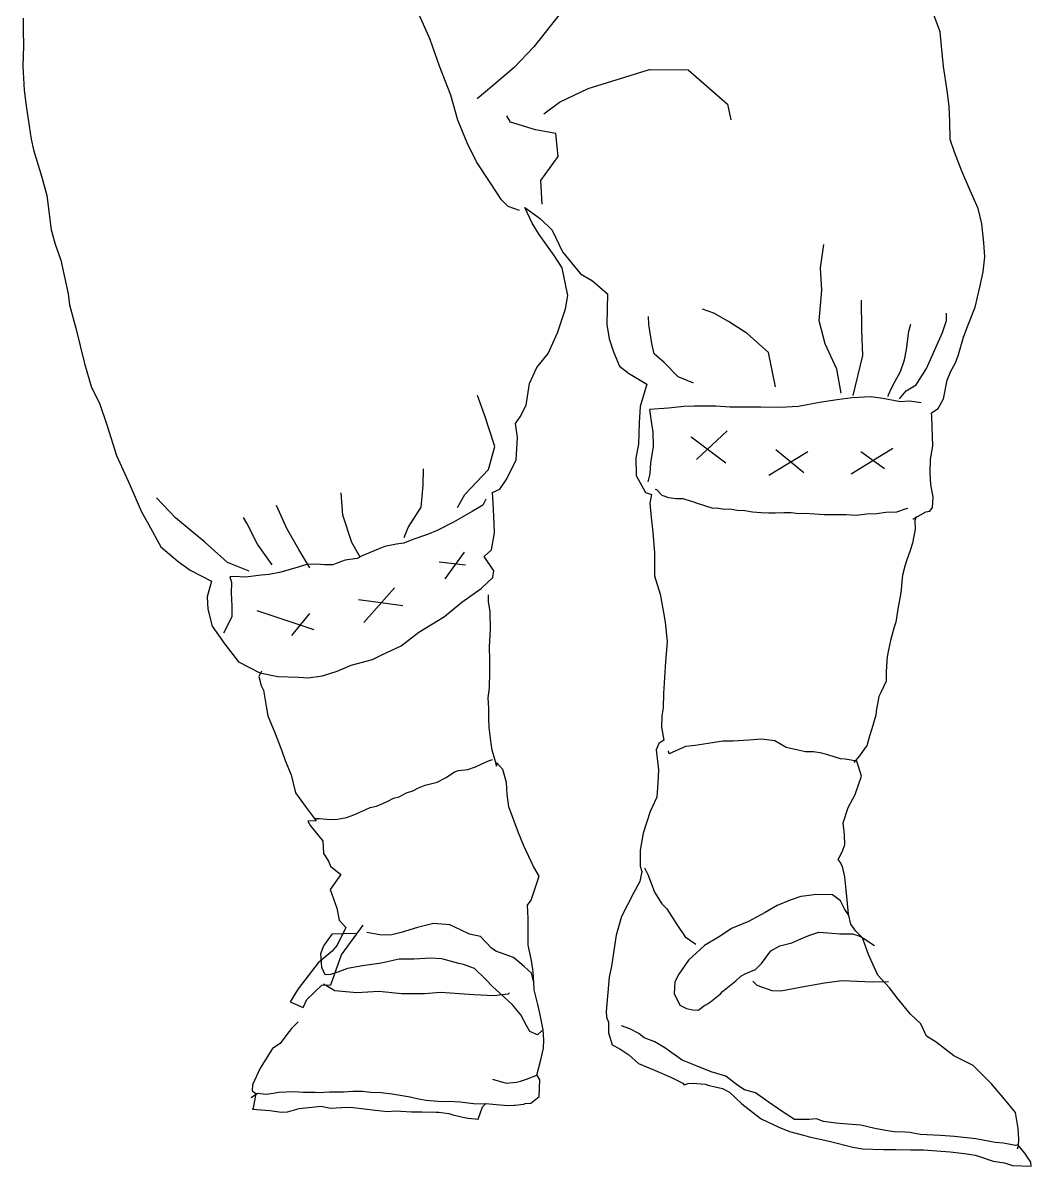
# Model space of a CAD drawing. Header units: millimetres. Extents: x 577 to 2337, y 236 to 943.
# Drawn here: x 756.648 to 756.9229, y 706.8123 to 707.1239 of the extents above; entities that cross this region are included whole.
import ezdxf

# ---------------------------------------------------------------- set-up
doc = ezdxf.new("R2010")
doc.units = ezdxf.units.MM
doc.header["$LTSCALE"] = 0.01
doc.layers.add('06-Furn', color=4, linetype='Continuous')

# ---------------------------------------------------------------- blocks, each defined once
blk = doc.blocks.new('Body 33')
at = {"layer": '06-Furn', "color": 8}
for p, q in [((717.56827, 586.77513), (717.56829, 586.77182)), ((717.67919, 586.76928), (717.67561, 586.77744)), ((717.71503, 586.77682), (717.71193, 586.77288)), ((717.81821, 586.77135), (717.81655, 586.77599)), ((717.56829, 586.77182), (717.56835, 586.76757)), ((717.71193, 586.77288), (717.7075, 586.76729)), ((717.68177, 586.76201), (717.67919, 586.76928)), ((717.81857, 586.76743), (717.81821, 586.77135)), ((717.56835, 586.76757), (717.56817, 586.76205)), ((717.7075, 586.76729), (717.70212, 586.76165)), ((717.81917, 586.76195), (717.81857, 586.76743)), ((717.56817, 586.76205), (717.56851, 586.75545)), ((717.68486, 586.75413), (717.68177, 586.76201)), ((717.70212, 586.76165), (717.69653, 586.75695)), ((717.72227, 586.75593), (717.73902, 586.76106)), ((717.73902, 586.76106), (717.74958, 586.76098)), ((717.74958, 586.76098), (717.76031, 586.75162)), ((717.82015, 586.75538), (717.81917, 586.76195)), ((717.69653, 586.75695), (717.69201, 586.75309)), ((717.56851, 586.75545), (717.56905, 586.75122)), ((717.6868, 586.7473), (717.68486, 586.75413)), ((717.71443, 586.75221), (717.72227, 586.75593)), ((717.82068, 586.75115), (717.82015, 586.75538)), ((717.56905, 586.75122), (717.57047, 586.74216)), ((717.71019, 586.749), (717.71443, 586.75221)), ((717.76031, 586.75162), (717.76116, 586.74741)), ((717.8209, 586.74691), (717.82068, 586.75115)), ((717.68933, 586.74113), (717.6868, 586.7473)), ((717.70116, 586.74679), (717.70013, 586.74847)), ((717.70789, 586.74462), (717.70116, 586.74679)), ((717.821, 586.74203), (717.8209, 586.74691)), ((717.71346, 586.74365), (717.70789, 586.74462)), ((717.7141, 586.73738), (717.71346, 586.74365)), ((717.57047, 586.74216), (717.5711, 586.7392)), ((717.69181, 586.7359), (717.68933, 586.74113)), ((717.82213, 586.73862), (717.821, 586.74203)), ((717.5711, 586.7392), (717.57338, 586.73175)), ((717.82413, 586.73337), (717.82213, 586.73862)), ((717.69539, 586.73057), (717.69181, 586.7359)), ((717.7094, 586.73084), (717.7141, 586.73738)), ((717.57338, 586.73175), (717.57474, 586.72678)), ((717.82646, 586.72814), (717.82413, 586.73337)), ((717.69865, 586.72555), (717.69539, 586.73057)), ((717.70974, 586.72439), (717.7094, 586.73084)), ((717.82861, 586.72321), (717.82646, 586.72814)), ((717.57474, 586.72678), (717.57586, 586.71739)), ((717.70048, 586.72375), (717.69865, 586.72555)), ((717.70353, 586.72265), (717.70048, 586.72375)), ((717.70702, 586.71921), (717.70506, 586.72352)), ((717.70506, 586.72352), (717.70932, 586.72043)), ((717.82961, 586.71901), (717.82861, 586.72321)), ((717.70891, 586.71616), (717.70702, 586.71921)), ((717.70932, 586.72043), (717.71248, 586.71729)), ((717.8302, 586.71384), (717.82961, 586.71901)), ((717.57586, 586.71739), (717.57701, 586.71351)), ((717.71299, 586.71038), (717.70891, 586.71616)), ((717.71248, 586.71729), (717.7153, 586.71145)), ((717.57701, 586.71351), (717.5785, 586.70917)), ((717.78565, 586.70709), (717.78657, 586.71345)), ((717.8304, 586.71007), (717.8302, 586.71384)), ((717.71522, 586.70703), (717.71299, 586.71038)), ((717.7153, 586.71145), (717.72019, 586.7054)), ((717.82998, 586.70595), (717.8304, 586.71007)), ((717.5785, 586.70917), (717.58055, 586.69999)), ((717.71671, 586.69955), (717.71522, 586.70703)), ((717.78597, 586.70097), (717.78565, 586.70709)), ((717.72019, 586.7054), (717.72344, 586.70352)), ((717.72344, 586.70352), (717.72756, 586.69996)), ((717.82909, 586.7018), (717.82998, 586.70595)), ((717.7853, 586.69258), (717.78597, 586.70097)), ((717.8278, 586.69638), (717.82909, 586.7018)), ((717.58055, 586.69999), (717.58087, 586.69701)), ((717.58087, 586.69701), (717.58262, 586.69064)), ((717.71612, 586.69589), (717.71671, 586.69955)), ((717.72756, 586.69996), (717.72737, 586.6916)), ((717.79694, 586.69004), (717.79682, 586.69823)), ((717.71394, 586.68932), (717.71612, 586.69589)), ((717.75651, 586.6947), (717.75346, 586.6958)), ((717.76057, 586.69239), (717.75651, 586.6947)), ((717.81996, 586.69266), (717.82001, 586.69471)), ((717.82585, 586.69155), (717.8278, 586.69638)), ((717.72737, 586.6916), (717.72805, 586.68769)), ((717.73887, 586.69157), (717.73876, 586.69377)), ((717.73962, 586.68641), (717.73887, 586.69157)), ((717.76563, 586.68919), (717.76057, 586.69239)), ((717.78689, 586.68636), (717.7853, 586.69258)), ((717.80971, 586.68976), (717.81024, 586.69168)), ((717.81887, 586.68945), (717.81996, 586.69266)), ((717.82461, 586.68818), (717.82585, 586.69155)), ((717.58262, 586.69064), (717.58501, 586.681)), ((717.7114, 586.68367), (717.71394, 586.68932)), ((717.72805, 586.68769), (717.72918, 586.68413)), ((717.77141, 586.68398), (717.76563, 586.68919)), ((717.79714, 586.68312), (717.79694, 586.69004)), ((717.80903, 586.68484), (717.80971, 586.68976)), ((717.8145, 586.67961), (717.81887, 586.68945)), ((717.82314, 586.68306), (717.82461, 586.68818)), ((717.74024, 586.6836), (717.73962, 586.68641)), ((717.79009, 586.67944), (717.78689, 586.68636)), ((717.80855, 586.68198), (717.80903, 586.68484)), ((717.70829, 586.67988), (717.7114, 586.68367)), ((717.72918, 586.68413), (717.7308, 586.68027)), ((717.74304, 586.68123), (717.74024, 586.6836)), ((717.77332, 586.67462), (717.77141, 586.68398)), ((717.79456, 586.67227), (717.79714, 586.68312)), ((717.80745, 586.67877), (717.80855, 586.68198)), ((717.82231, 586.68097), (717.82314, 586.68306)), ((717.58501, 586.681), (717.58693, 586.67448)), ((717.70631, 586.67553), (717.70829, 586.67988)), ((717.7308, 586.68027), (717.73326, 586.67835)), ((717.73326, 586.67835), (717.73831, 586.67531)), ((717.74687, 586.67733), (717.74304, 586.68123)), ((717.79122, 586.67288), (717.79009, 586.67944)), ((717.80586, 586.67601), (717.80745, 586.67877)), ((717.81174, 586.67521), (717.8145, 586.67961)), ((717.82018, 586.67644), (717.82116, 586.67886)), ((717.82116, 586.67886), (717.82231, 586.68097)), ((717.70536, 586.66965), (717.70631, 586.67553)), ((717.73831, 586.67531), (717.73642, 586.66922)), ((717.75105, 586.67566), (717.74687, 586.67733)), ((717.80501, 586.67423), (717.80586, 586.67601)), ((717.80899, 586.67349), (717.81174, 586.67521)), ((717.81919, 586.67135), (717.82018, 586.67644)), ((717.58693, 586.67448), (717.58905, 586.67018)), ((717.69399, 586.667), (717.69214, 586.67226)), ((717.80403, 586.67197), (717.80416, 586.67245)), ((717.80416, 586.67245), (717.80501, 586.67423)), ((717.80721, 586.67135), (717.80899, 586.67349)), ((717.58905, 586.67018), (717.59109, 586.6643)), ((717.70379, 586.66641), (717.70536, 586.66965)), ((717.73642, 586.66922), (717.73618, 586.6648)), ((717.74839, 586.66922), (717.74416, 586.66884)), ((717.75122, 586.66937), (717.74839, 586.66922)), ((717.75705, 586.66936), (717.75122, 586.66937)), ((717.76101, 586.66909), (717.75705, 586.66936)), ((717.76936, 586.66906), (717.76101, 586.66909)), ((717.77456, 586.66901), (717.76936, 586.66906)), ((717.77959, 586.66928), (717.77456, 586.66901)), ((717.78536, 586.67037), (717.77959, 586.66928)), ((717.79021, 586.67109), (717.78536, 586.67037)), ((717.79428, 586.67162), (717.79021, 586.67109)), ((717.79931, 586.67188), (717.79428, 586.67162)), ((717.80264, 586.67143), (717.79931, 586.67188)), ((717.80741, 586.67057), (717.80264, 586.67143)), ((717.80992, 586.67071), (717.80741, 586.67057)), ((717.8131, 586.67024), (717.80992, 586.67071)), ((717.81775, 586.66875), (717.81919, 586.67135)), ((717.69681, 586.65833), (717.69399, 586.667)), ((717.70247, 586.66461), (717.70379, 586.66641)), ((717.74416, 586.66884), (717.73898, 586.66841)), ((717.73898, 586.66841), (717.73969, 586.66388)), ((717.81592, 586.66755), (717.81775, 586.66875)), ((717.81598, 586.66645), (717.81592, 586.66755)), ((717.81624, 586.65843), (717.81598, 586.66645)), ((717.59109, 586.6643), (717.59373, 586.65593)), ((717.70298, 586.66086), (717.70247, 586.66461)), ((717.73618, 586.6648), (717.73601, 586.65896)), ((717.73969, 586.66388), (717.73992, 586.66247)), ((717.7602, 586.66262), (717.75185, 586.65483)), ((717.70267, 586.65469), (717.70298, 586.66086)), ((717.73992, 586.66247), (717.73998, 586.65838)), ((717.75033, 586.66098), (717.75982, 586.65387)), ((717.69509, 586.65209), (717.69681, 586.65833)), ((717.73601, 586.65896), (717.73526, 586.6553)), ((717.73998, 586.65838), (717.73927, 586.65393)), ((717.78221, 586.65688), (717.77158, 586.65045)), ((717.77348, 586.65756), (717.78107, 586.65127)), ((717.80536, 586.65783), (717.79397, 586.65086)), ((717.79663, 586.65701), (717.80308, 586.65236)), ((717.81563, 586.65493), (717.81624, 586.65843)), ((717.59373, 586.65593), (717.5973, 586.64792)), ((717.70011, 586.64952), (717.70267, 586.65469)), ((717.73526, 586.6553), (717.73535, 586.65042)), ((717.73927, 586.65393), (717.73911, 586.65093)), ((717.81552, 586.65115), (717.81563, 586.65493)), ((717.67735, 586.64785), (717.67743, 586.65227)), ((717.68867, 586.6453), (717.69509, 586.65209)), ((717.73535, 586.65042), (717.73796, 586.64583)), ((717.73911, 586.65093), (717.7386, 586.6487)), ((717.81568, 586.648), (717.81552, 586.65115)), ((717.5973, 586.64792), (717.60053, 586.64053)), ((717.67672, 586.64183), (717.67735, 586.64785)), ((717.6982, 586.64674), (717.70011, 586.64952)), ((717.81633, 586.64457), (717.81568, 586.648)), ((717.60975, 586.63896), (717.60458, 586.64436)), ((717.65541, 586.63962), (717.65493, 586.64574)), ((717.68665, 586.64172), (717.68867, 586.6453)), ((717.69441, 586.64402), (717.69355, 586.6424)), ((717.6962, 586.64585), (717.6982, 586.64674)), ((717.69635, 586.64302), (717.6962, 586.64585)), ((717.73796, 586.64583), (717.73956, 586.64528)), ((717.73956, 586.64528), (717.73906, 586.64289)), ((717.74059, 586.64675), (717.74091, 586.64661)), ((717.74091, 586.64661), (717.74241, 586.64511)), ((717.74241, 586.64511), (717.74418, 586.64442)), ((717.74418, 586.64442), (717.74624, 586.64421)), ((717.74624, 586.64421), (717.74813, 586.64415)), ((717.74813, 586.64415), (717.74893, 586.64388)), ((717.81617, 586.64173), (717.81633, 586.64457)), ((717.64015, 586.63598), (717.6373, 586.64229)), ((717.67323, 586.63629), (717.67672, 586.64183)), ((717.69355, 586.6424), (717.69064, 586.64067)), ((717.69655, 586.63925), (717.69635, 586.64302)), ((717.73906, 586.64289), (717.73942, 586.63897)), ((717.74893, 586.64388), (717.75069, 586.64334)), ((717.75069, 586.64334), (717.75198, 586.64294)), ((717.75198, 586.64294), (717.7563, 586.64159)), ((717.7563, 586.64159), (717.75724, 586.64164)), ((717.75724, 586.64164), (717.75947, 586.64128)), ((717.75947, 586.64128), (717.76088, 586.64135)), ((717.76088, 586.64135), (717.76295, 586.64099)), ((717.76295, 586.64099), (717.765, 586.64094)), ((717.765, 586.64094), (717.76707, 586.64058)), ((717.80646, 586.64059), (717.80754, 586.64096)), ((717.80754, 586.64096), (717.80847, 586.64132)), ((717.80847, 586.64132), (717.8094, 586.64153)), ((717.81543, 586.64074), (717.81617, 586.64173)), ((717.60053, 586.64053), (717.60243, 586.63716)), ((717.61782, 586.63229), (717.60975, 586.63896)), ((717.62921, 586.63746), (717.62834, 586.63899)), ((717.65784, 586.63218), (717.65541, 586.63962)), ((717.6856, 586.63773), (717.68115, 586.63545)), ((717.69064, 586.64067), (717.6856, 586.63773)), ((717.69678, 586.63485), (717.69655, 586.63925)), ((717.73942, 586.63897), (717.73994, 586.63506)), ((717.76707, 586.64058), (717.76944, 586.64038)), ((717.76944, 586.64038), (717.77149, 586.64033)), ((717.77149, 586.64033), (717.77323, 586.64027)), ((717.77323, 586.64027), (717.77559, 586.64039)), ((717.77559, 586.64039), (717.77764, 586.64034)), ((717.77764, 586.64034), (717.7797, 586.64013)), ((717.7797, 586.64013), (717.78142, 586.64022)), ((717.78142, 586.64022), (717.78411, 586.64005)), ((717.78411, 586.64005), (717.78664, 586.63987)), ((717.78664, 586.63987), (717.78964, 586.63987)), ((717.78964, 586.63987), (717.79263, 586.63986)), ((717.79263, 586.63986), (717.79532, 586.63969)), ((717.79532, 586.63969), (717.7983, 586.64)), ((717.7983, 586.64), (717.80097, 586.64014)), ((717.80097, 586.64014), (717.80347, 586.64043)), ((717.80347, 586.64043), (717.80646, 586.64059)), ((717.81082, 586.63861), (717.81097, 586.63862)), ((717.81097, 586.63862), (717.81434, 586.64053)), ((717.81173, 586.63929), (717.81131, 586.63816)), ((717.81131, 586.63816), (717.81143, 586.63581)), ((717.81434, 586.64053), (717.81543, 586.64074)), ((717.60243, 586.63716), (717.60575, 586.63103)), ((717.63218, 586.63178), (717.62921, 586.63746)), ((717.64344, 586.63032), (717.64015, 586.63598)), ((717.67211, 586.63356), (717.67323, 586.63629)), ((717.68115, 586.63545), (717.67853, 586.63437)), ((717.69592, 586.63023), (717.69678, 586.63485)), ((717.73994, 586.63506), (717.74039, 586.62941)), ((717.81143, 586.63581), (717.81069, 586.63199)), ((717.62393, 586.62678), (717.61782, 586.63229)), ((717.6361, 586.62616), (717.63218, 586.63178)), ((717.6601, 586.6282), (717.65784, 586.63218)), ((717.67, 586.63171), (717.66688, 586.63108)), ((717.67203, 586.63198), (717.67, 586.63171)), ((717.6745, 586.63305), (717.67203, 586.63198)), ((717.67853, 586.63437), (717.6745, 586.63305)), ((717.81069, 586.63199), (717.81002, 586.62975)), ((717.60575, 586.63103), (717.61053, 586.62703)), ((717.64639, 586.62528), (717.64344, 586.63032)), ((717.66071, 586.62855), (717.65933, 586.62785)), ((717.66503, 586.63035), (717.66071, 586.62855)), ((717.66688, 586.63108), (717.66503, 586.63035)), ((717.68848, 586.62953), (717.68317, 586.62228)), ((717.69397, 586.6284), (717.69592, 586.63023)), ((717.69654, 586.62444), (717.69397, 586.6284)), ((717.74039, 586.62941), (717.74041, 586.62311)), ((717.81002, 586.62975), (717.80919, 586.6275)), ((717.61053, 586.62703), (717.6138, 586.62468)), ((717.62989, 586.62442), (717.62393, 586.62678)), ((717.64555, 586.62618), (717.64229, 586.62522)), ((717.64822, 586.62632), (717.64555, 586.62618)), ((717.65044, 586.62612), (717.64822, 586.62632)), ((717.65265, 586.62608), (717.65044, 586.62612)), ((717.65404, 586.62662), (717.65265, 586.62608)), ((717.65605, 586.62736), (717.65404, 586.62662)), ((717.65933, 586.62785), (717.65605, 586.62736)), ((717.68165, 586.62693), (717.68886, 586.62611)), ((717.80865, 586.62573), (717.80799, 586.62334)), ((717.80919, 586.6275), (717.80865, 586.62573)), ((717.6138, 586.62468), (717.61963, 586.62167)), ((717.62571, 586.62294), (717.62461, 586.62288)), ((717.62461, 586.62288), (717.62501, 586.62132)), ((717.62887, 586.62279), (717.62571, 586.62294)), ((717.6331, 586.62332), (717.62887, 586.62279)), ((717.6353, 586.62344), (717.6331, 586.62332)), ((717.6381, 586.62406), (717.6353, 586.62344)), ((717.64229, 586.62522), (717.6381, 586.62406)), ((717.69316, 586.61969), (717.69631, 586.62269)), ((717.69631, 586.62269), (717.69654, 586.62444)), ((717.74041, 586.62311), (717.74193, 586.61815)), ((717.80799, 586.62334), (717.80777, 586.62159)), ((717.61963, 586.62167), (717.61844, 586.61736)), ((717.62501, 586.62132), (717.625, 586.61849)), ((717.66951, 586.61982), (717.66116, 586.61038)), ((717.68784, 586.61595), (717.69316, 586.61969)), ((717.80758, 586.61922), (717.80735, 586.61747)), ((717.80777, 586.62159), (717.80758, 586.61922)), ((717.61844, 586.61736), (717.61861, 586.61406)), ((717.625, 586.61849), (717.62519, 586.61487)), ((717.65964, 586.61667), (717.67179, 586.61503)), ((717.68316, 586.61208), (717.68784, 586.61595)), ((717.69509, 586.61601), (717.69514, 586.6179)), ((717.69554, 586.61336), (717.69509, 586.61601)), ((717.74193, 586.61815), (717.74282, 586.61315)), ((717.80735, 586.61747), (717.80674, 586.61413)), ((717.61861, 586.61406), (717.6198, 586.60939)), ((717.62519, 586.61487), (717.62518, 586.61204)), ((717.63194, 586.61366), (717.6475, 586.60846)), ((717.64636, 586.61284), (717.64143, 586.60682)), ((717.69564, 586.60848), (717.69554, 586.61336)), ((717.74282, 586.61315), (717.74327, 586.6105)), ((717.80649, 586.61286), (717.80614, 586.61048)), ((717.80674, 586.61413), (717.80649, 586.61286)), ((717.62404, 586.60977), (717.62289, 586.60751)), ((717.62518, 586.61204), (717.62404, 586.60977)), ((717.67614, 586.60777), (717.68316, 586.61208)), ((717.74327, 586.6105), (717.74387, 586.60517)), ((717.80614, 586.61048), (717.8056, 586.60887)), ((717.6198, 586.60939), (717.62321, 586.60453)), ((717.67129, 586.60405), (717.67614, 586.60777)), ((717.69541, 586.60374), (717.69564, 586.60848)), ((717.8056, 586.60887), (717.80467, 586.60552)), ((717.62321, 586.60453), (717.62693, 586.59968)), ((717.66606, 586.60157), (717.67129, 586.60405)), ((717.69545, 586.60011), (717.69541, 586.60374)), ((717.74387, 586.60517), (717.74336, 586.59979)), ((717.80467, 586.60552), (717.80417, 586.60297)), ((717.6577, 586.59877), (717.66345, 586.60033)), ((717.66345, 586.60033), (717.66606, 586.60157)), ((717.8038, 586.60106), (717.8037, 586.59995)), ((717.80417, 586.60297), (717.8038, 586.60106)), ((717.62693, 586.59968), (717.63276, 586.59668)), ((717.65385, 586.59715), (717.6577, 586.59877)), ((717.69545, 586.59696), (717.69545, 586.60011)), ((717.74336, 586.59979), (717.74287, 586.59109)), ((717.8037, 586.59995), (717.80354, 586.59695)), ((717.6332, 586.59717), (717.63249, 586.59572)), ((717.63249, 586.59572), (717.6331, 586.59323)), ((717.63276, 586.59668), (717.63769, 586.59567)), ((717.63769, 586.59567), (717.64338, 586.5955)), ((717.64338, 586.5955), (717.64591, 586.59532)), ((717.64591, 586.59532), (717.64982, 586.59584)), ((717.64982, 586.59584), (717.65385, 586.59715)), ((717.69537, 586.59255), (717.69545, 586.59696)), ((717.80352, 586.59443), (717.8021, 586.59136)), ((717.80354, 586.59695), (717.80352, 586.59443)), ((717.6331, 586.59323), (717.63379, 586.592)), ((717.63379, 586.592), (717.63449, 586.58763)), ((717.69504, 586.58985), (717.69537, 586.59255)), ((717.74287, 586.59109), (717.74276, 586.58715)), ((717.8021, 586.59136), (717.80153, 586.59023)), ((717.69518, 586.58702), (717.69504, 586.58985)), ((717.80153, 586.59023), (717.80079, 586.58625)), ((717.63449, 586.58763), (717.63495, 586.58497)), ((717.63495, 586.58497), (717.63693, 586.58019)), ((717.69518, 586.58419), (717.69518, 586.58702)), ((717.74241, 586.58492), (717.74225, 586.58192)), ((717.74276, 586.58715), (717.74241, 586.58492)), ((717.80069, 586.58514), (717.79963, 586.58146)), ((717.80079, 586.58625), (717.80069, 586.58514)), ((717.6953, 586.58183), (717.69518, 586.58419)), ((717.69584, 586.57745), (717.6953, 586.58183)), ((717.74225, 586.58192), (717.74291, 586.57833)), ((717.63693, 586.58019), (717.63875, 586.5754)), ((717.76952, 586.57862), (717.76607, 586.57829)), ((717.77317, 586.57818), (717.76952, 586.57862)), ((717.79895, 586.57938), (717.79829, 586.57682)), ((717.79963, 586.58146), (717.79895, 586.57938)), ((717.63875, 586.5754), (717.63968, 586.57277)), ((717.6961, 586.57557), (717.69584, 586.57745)), ((717.69724, 586.57185), (717.6961, 586.57557)), ((717.74154, 586.57747), (717.74084, 586.5757)), ((717.74084, 586.5757), (717.74144, 586.57022)), ((717.74291, 586.57833), (717.74154, 586.57747)), ((717.74436, 586.57463), (717.74416, 586.57541)), ((717.74883, 586.5766), (717.74436, 586.57463)), ((717.75149, 586.57689), (717.74883, 586.5766)), ((717.75618, 586.57761), (717.75149, 586.57689)), ((717.75899, 586.57807), (717.75618, 586.57761)), ((717.76183, 586.57806), (717.75899, 586.57807)), ((717.76607, 586.57829), (717.76183, 586.57806)), ((717.77626, 586.5763), (717.77317, 586.57818)), ((717.77913, 586.57566), (717.77626, 586.5763)), ((717.78152, 586.57515), (717.77913, 586.57566)), ((717.7977, 586.57616), (717.79623, 586.57403)), ((717.79829, 586.57682), (717.7977, 586.57616)), ((717.63968, 586.57277), (717.6413, 586.56892)), ((717.69315, 586.57179), (717.69515, 586.57268)), ((717.69515, 586.57268), (717.69623, 586.57306)), ((717.78373, 586.57511), (717.78152, 586.57515)), ((717.78595, 586.57476), (717.78373, 586.57511)), ((717.78787, 586.57423), (717.78595, 586.57476)), ((717.79107, 586.57329), (717.78787, 586.57423)), ((717.79234, 586.5732), (717.79107, 586.57329)), ((717.79552, 586.57258), (717.79234, 586.5732)), ((717.79623, 586.57403), (717.79475, 586.57222)), ((717.79683, 586.56855), (717.79552, 586.57258)), ((717.68357, 586.56814), (717.68585, 586.56968)), ((717.68585, 586.56968), (717.68693, 586.57005)), ((717.68693, 586.57005), (717.68944, 586.57034)), ((717.68944, 586.57034), (717.69161, 586.57108)), ((717.69161, 586.57108), (717.69315, 586.57179)), ((717.69727, 586.57122), (717.69724, 586.57185)), ((717.69738, 586.57217), (717.69727, 586.57122)), ((717.69905, 586.57037), (717.69738, 586.57217)), ((717.70003, 586.56679), (717.69905, 586.57037)), ((717.74144, 586.57022), (717.74131, 586.56675)), ((717.6413, 586.56892), (717.64251, 586.56394)), ((717.67599, 586.56538), (717.67784, 586.56611)), ((717.67784, 586.56611), (717.68111, 586.56691)), ((717.68111, 586.56691), (717.68357, 586.56814)), ((717.7002, 586.56349), (717.70003, 586.56679)), ((717.74131, 586.56675), (717.74104, 586.56279)), ((717.79505, 586.56357), (717.79683, 586.56855)), ((717.64251, 586.56394), (717.64539, 586.56)), ((717.67076, 586.5629), (717.67276, 586.56395)), ((717.67276, 586.56395), (717.67446, 586.56451)), ((717.67446, 586.56451), (717.67599, 586.56538)), ((717.70068, 586.56021), (717.7002, 586.56349)), ((717.79319, 586.56001), (717.79505, 586.56357)), ((717.64539, 586.56), (717.6481, 586.55636)), ((717.66165, 586.55943), (717.66288, 586.55997)), ((717.66288, 586.55997), (717.66459, 586.56037)), ((717.66459, 586.56037), (717.66629, 586.56109)), ((717.66629, 586.56109), (717.66783, 586.5618)), ((717.66783, 586.5618), (717.66921, 586.5625)), ((717.66921, 586.5625), (717.67076, 586.5629)), ((717.70326, 586.5531), (717.70068, 586.56021)), ((717.74104, 586.56279), (717.7392, 586.55892)), ((717.79183, 586.55584), (717.79319, 586.56001)), ((717.6476, 586.55696), (717.64901, 586.55703)), ((717.64901, 586.55703), (717.65202, 586.55672)), ((717.65202, 586.55672), (717.65391, 586.55682)), ((717.65391, 586.55682), (717.65641, 586.55726)), ((717.65641, 586.55726), (717.65842, 586.558)), ((717.65842, 586.558), (717.66165, 586.55943)), ((717.7392, 586.55892), (717.7373, 586.55299)), ((717.6481, 586.55636), (717.6459, 586.55624)), ((717.6459, 586.55624), (717.6466, 586.55502)), ((717.6466, 586.55502), (717.6498, 586.55109)), ((717.79216, 586.55255), (717.79183, 586.55584)), ((717.6498, 586.55109), (717.64997, 586.55078)), ((717.64997, 586.55078), (717.65014, 586.54748)), ((717.70471, 586.54955), (717.70326, 586.5531)), ((717.7373, 586.55299), (717.73644, 586.54837)), ((717.7923, 586.54988), (717.79216, 586.55255)), ((717.65014, 586.54748), (717.65151, 586.54535)), ((717.70737, 586.54386), (717.70471, 586.54955)), ((717.73644, 586.54837), (717.73651, 586.54397)), ((717.79046, 586.54584), (717.7916, 586.54811)), ((717.7916, 586.54811), (717.7923, 586.54988)), ((717.65151, 586.54535), (717.65206, 586.54396)), ((717.79097, 586.54508), (717.79046, 586.54584)), ((717.79167, 586.54386), (717.79097, 586.54508)), ((717.65485, 586.54174), (717.65192, 586.53765)), ((717.65206, 586.54396), (717.65485, 586.54174)), ((717.70675, 586.53469), (717.70892, 586.54126)), ((717.70892, 586.54126), (717.70737, 586.54386)), ((717.7369, 586.54257), (717.73641, 586.53986)), ((717.73651, 586.54397), (717.7369, 586.54257)), ((717.73764, 586.54355), (717.73869, 586.54156)), ((717.73869, 586.54156), (717.74035, 586.53692)), ((717.79229, 586.54105), (717.79167, 586.54386)), ((717.73641, 586.53986), (717.73469, 586.53662)), ((717.79263, 586.53745), (717.79229, 586.54105)), ((717.65192, 586.53765), (717.65376, 586.53254)), ((717.73469, 586.53662), (717.7314, 586.5303)), ((717.74035, 586.53692), (717.74241, 586.53372)), ((717.78028, 586.5357), (717.77733, 586.53476)), ((717.78263, 586.53598), (717.78028, 586.5357)), ((717.78435, 586.53623), (717.78263, 586.53598)), ((717.78892, 586.53615), (717.78435, 586.53623)), ((717.79105, 586.53453), (717.78892, 586.53615)), ((717.79293, 586.53479), (717.79263, 586.53745)), ((717.65376, 586.53254), (717.6544, 586.52927)), ((717.70571, 586.53337), (717.70675, 586.53469)), ((717.7059, 586.52976), (717.70571, 586.53337)), ((717.74241, 586.53372), (717.74374, 586.53237)), ((717.74374, 586.53237), (717.74648, 586.5281)), ((717.77378, 586.53331), (717.77057, 586.53141)), ((717.77733, 586.53476), (717.77378, 586.53331)), ((717.79228, 586.53223), (717.79105, 586.53453)), ((717.7933, 586.53071), (717.79228, 586.53223)), ((717.79329, 586.53087), (717.79293, 586.53479)), ((717.6544, 586.52927), (717.65624, 586.52732)), ((717.70593, 586.52629), (717.7059, 586.52976)), ((717.7314, 586.5303), (717.72993, 586.52519)), ((717.76598, 586.52896), (717.76135, 586.52699)), ((717.77057, 586.53141), (717.76598, 586.52896)), ((717.7939, 586.52822), (717.79329, 586.53087)), ((717.6502, 586.52227), (717.65255, 586.52555)), ((717.65255, 586.52555), (717.65884, 586.52572)), ((717.65624, 586.52732), (717.65382, 586.52246)), ((717.65505, 586.51985), (717.66094, 586.52788)), ((717.66596, 586.52515), (717.66199, 586.52588)), ((717.67128, 586.5259), (717.66879, 586.5253)), ((717.67578, 586.52724), (717.67128, 586.5259)), ((717.68013, 586.52841), (717.67578, 586.52724)), ((717.68456, 586.52801), (717.68013, 586.52841)), ((717.68763, 586.5266), (717.68456, 586.52801)), ((717.6899, 586.52545), (717.68763, 586.5266)), ((717.70597, 586.52251), (717.70593, 586.52629)), ((717.74648, 586.5281), (717.74871, 586.52475)), ((717.76135, 586.52699), (717.75831, 586.52494)), ((717.78241, 586.5251), (717.78519, 586.52603)), ((717.78519, 586.52603), (717.78883, 586.52575)), ((717.78883, 586.52575), (717.79089, 586.52554)), ((717.79089, 586.52554), (717.79436, 586.52556)), ((717.79527, 586.52624), (717.7939, 586.52822)), ((717.79436, 586.52556), (717.79612, 586.52503)), ((717.79709, 586.52445), (717.79527, 586.52624)), ((717.65382, 586.52246), (717.65248, 586.52082)), ((717.66879, 586.5253), (717.66596, 586.52515)), ((717.69292, 586.52483), (717.6899, 586.52545)), ((717.69593, 586.52167), (717.69292, 586.52483)), ((717.70682, 586.5183), (717.70597, 586.52251)), ((717.72993, 586.52519), (717.72864, 586.51677)), ((717.74871, 586.52475), (717.75165, 586.5227)), ((717.75831, 586.52494), (717.75403, 586.52235)), ((717.77452, 586.52232), (717.77778, 586.52312)), ((717.77778, 586.52312), (717.78025, 586.5242)), ((717.78025, 586.5242), (717.78241, 586.5251)), ((717.79612, 586.52503), (717.79742, 586.52431)), ((717.79875, 586.51996), (717.79709, 586.52445)), ((717.79742, 586.52431), (717.80035, 586.52241)), ((717.65248, 586.52082), (717.64871, 586.51763)), ((717.64937, 586.52018), (717.6502, 586.52227)), ((717.64972, 586.51642), (717.64937, 586.52018)), ((717.65217, 586.51166), (717.65505, 586.51985)), ((717.69708, 586.52079), (717.69593, 586.52167)), ((717.70189, 586.51915), (717.69708, 586.52079)), ((717.75403, 586.52235), (717.74967, 586.51834)), ((717.76957, 586.51749), (717.77207, 586.52093)), ((717.77207, 586.52093), (717.77452, 586.52232)), ((717.79947, 586.51827), (717.79875, 586.51996)), ((717.64871, 586.51763), (717.64325, 586.51057)), ((717.65061, 586.51442), (717.64972, 586.51642)), ((717.66073, 586.51684), (717.65667, 586.51615)), ((717.66589, 586.51758), (717.66073, 586.51684)), ((717.67072, 586.51862), (717.66589, 586.51758)), ((717.67481, 586.51868), (717.67072, 586.51862)), ((717.67937, 586.51892), (717.67481, 586.51868)), ((717.68237, 586.51876), (717.67937, 586.51892)), ((717.68701, 586.51743), (717.68237, 586.51876)), ((717.68828, 586.51718), (717.68701, 586.51743)), ((717.69133, 586.51608), (717.68828, 586.51718)), ((717.70486, 586.51663), (717.70189, 586.51915)), ((717.70684, 586.51484), (717.70486, 586.51663)), ((717.7073, 586.51518), (717.70682, 586.5183)), ((717.72864, 586.51677), (717.72801, 586.51374)), ((717.74967, 586.51834), (717.74703, 586.51458)), ((717.76792, 586.51583), (717.76957, 586.51749)), ((717.80125, 586.51426), (717.79947, 586.51827)), ((717.65203, 586.51449), (717.65061, 586.51442)), ((717.65404, 586.51507), (717.65203, 586.51449)), ((717.65667, 586.51615), (717.65404, 586.51507)), ((717.69432, 586.51324), (717.69133, 586.51608)), ((717.69632, 586.51114), (717.69432, 586.51324)), ((717.70743, 586.51266), (717.70684, 586.51484)), ((717.70745, 586.51219), (717.7073, 586.51518)), ((717.72801, 586.51374), (717.72724, 586.5044)), ((717.74703, 586.51458), (717.74588, 586.51247)), ((717.76257, 586.51271), (717.76392, 586.51404)), ((717.76392, 586.51404), (717.7653, 586.51475)), ((717.7653, 586.51475), (717.76792, 586.51583)), ((717.80443, 586.51081), (717.80125, 586.51426)), ((717.64325, 586.51057), (717.64107, 586.50699)), ((717.64561, 586.5077), (717.64966, 586.51153)), ((717.64966, 586.51153), (717.65217, 586.51166)), ((717.65321, 586.50998), (717.65012, 586.51187)), ((717.65922, 586.50951), (717.65321, 586.50998)), ((717.69814, 586.5095), (717.69632, 586.51114)), ((717.70755, 586.51031), (717.70745, 586.51219)), ((717.70855, 586.50626), (717.70755, 586.51031)), ((717.74588, 586.51247), (717.74573, 586.50931)), ((717.75894, 586.50984), (717.76257, 586.51271)), ((717.76714, 586.51264), (717.7683, 586.5116)), ((717.7683, 586.5116), (717.77232, 586.51007)), ((717.77232, 586.51007), (717.77484, 586.51005)), ((717.77484, 586.51005), (717.78109, 586.51116)), ((717.78109, 586.51116), (717.7867, 586.51224)), ((717.7867, 586.51224), (717.7914, 586.5128)), ((717.7914, 586.5128), (717.79977, 586.51245)), ((717.79977, 586.51245), (717.80418, 586.51253)), ((717.80679, 586.50778), (717.80443, 586.51081)), ((717.64107, 586.50699), (717.64462, 586.50544)), ((717.64462, 586.50544), (717.64561, 586.5077)), ((717.66519, 586.50982), (717.65922, 586.50951)), ((717.67153, 586.50921), (717.66519, 586.50982)), ((717.67767, 586.50922), (717.67153, 586.50921)), ((717.68206, 586.5096), (717.67767, 586.50922)), ((717.69108, 586.50897), (717.68206, 586.5096)), ((717.69661, 586.50863), (717.69108, 586.50897)), ((717.70052, 586.50915), (717.69661, 586.50863)), ((717.70162, 586.50621), (717.69814, 586.5095)), ((717.70082, 586.50948), (717.70052, 586.50915)), ((717.74573, 586.50931), (717.74732, 586.50609)), ((717.75456, 586.50631), (717.75562, 586.50699)), ((717.75562, 586.50699), (717.75834, 586.50918)), ((717.75834, 586.50918), (717.75894, 586.50984)), ((717.81015, 586.5037), (717.80679, 586.50778)), ((717.70397, 586.5035), (717.70162, 586.50621)), ((717.70914, 586.50393), (717.70855, 586.50626)), ((717.71001, 586.49941), (717.70914, 586.50393)), ((717.72724, 586.5044), (717.72732, 586.50283)), ((717.74732, 586.50609), (717.7491, 586.50523)), ((717.7491, 586.50523), (717.75085, 586.50485)), ((717.75085, 586.50485), (717.75227, 586.50477)), ((717.75227, 586.50477), (717.75258, 586.50494)), ((717.75258, 586.50494), (717.75409, 586.50612)), ((717.75409, 586.50612), (717.75456, 586.50631)), ((717.64325, 586.50158), (717.64145, 586.49976)), ((717.70555, 586.50043), (717.70397, 586.5035)), ((717.72732, 586.50283), (717.72787, 586.50144)), ((717.72787, 586.50144), (717.72786, 586.49861)), ((717.81297, 586.50101), (717.81015, 586.5037)), ((717.81457, 586.49763), (717.81297, 586.50101)), ((717.64012, 586.49811), (717.63836, 586.49566)), ((717.64145, 586.49976), (717.64012, 586.49811)), ((717.70641, 586.4989), (717.70555, 586.50043)), ((717.70851, 586.49807), (717.70641, 586.4989)), ((717.70971, 586.49923), (717.70851, 586.49807)), ((717.71016, 586.49658), (717.71001, 586.49941)), ((717.72786, 586.49861), (717.72882, 586.49535)), ((717.73363, 586.4997), (717.73138, 586.50052)), ((717.73606, 586.49841), (717.73363, 586.4997)), ((717.73754, 586.49722), (717.73606, 586.49841)), ((717.81717, 586.49603), (717.81457, 586.49763)), ((717.63836, 586.49566), (717.63622, 586.49428)), ((717.71012, 586.49437), (717.71016, 586.49658)), ((717.72882, 586.49535), (717.73092, 586.4942)), ((717.74044, 586.49611), (717.73754, 586.49722)), ((717.7432, 586.49453), (717.74044, 586.49611)), ((717.74794, 586.49115), (717.7432, 586.49453)), ((717.82194, 586.49234), (717.81717, 586.49603)), ((717.63622, 586.49428), (717.63288, 586.48891)), ((717.70934, 586.49118), (717.71012, 586.49437)), ((717.73092, 586.4942), (717.73337, 586.49259)), ((717.73337, 586.49259), (717.73602, 586.49021)), ((717.82728, 586.48963), (717.82194, 586.49234)), ((717.63288, 586.48891), (717.63076, 586.48439)), ((717.7083, 586.48703), (717.70934, 586.49118)), ((717.73602, 586.49021), (717.74037, 586.48839)), ((717.74037, 586.48839), (717.74504, 586.48643)), ((717.75197, 586.48947), (717.74794, 586.49115)), ((717.75583, 586.48794), (717.75197, 586.48947)), ((717.83226, 586.48469), (717.82728, 586.48963)), ((717.69622, 586.48592), (717.6999, 586.48485)), ((717.6999, 586.48485), (717.70272, 586.48516)), ((717.70272, 586.48516), (717.70381, 586.48537)), ((717.70381, 586.48537), (717.70552, 586.48594)), ((717.70552, 586.48594), (717.7083, 586.48703)), ((717.70846, 586.48688), (717.7083, 586.48703)), ((717.70915, 586.48581), (717.70846, 586.48688)), ((717.70891, 586.48123), (717.70915, 586.48581)), ((717.74504, 586.48643), (717.74812, 586.48486)), ((717.75983, 586.48673), (717.75583, 586.48794)), ((717.76312, 586.48422), (717.75983, 586.48673)), ((717.63046, 586.48091), (717.63214, 586.4821)), ((717.63076, 586.48439), (717.63068, 586.48281)), ((717.63068, 586.48281), (717.63166, 586.48207)), ((717.63166, 586.48207), (717.63093, 586.47809)), ((717.63214, 586.4821), (717.63451, 586.4819)), ((717.63451, 586.4819), (717.63639, 586.48216)), ((717.63639, 586.48216), (717.63795, 586.4824)), ((717.63795, 586.4824), (717.63999, 586.48251)), ((717.63999, 586.48251), (717.64203, 586.48261)), ((717.64203, 586.48261), (717.64457, 586.48243)), ((717.64457, 586.48243), (717.64787, 586.48245)), ((717.64787, 586.48245), (717.64882, 586.48234)), ((717.64882, 586.48234), (717.65181, 586.48249)), ((717.65181, 586.48249), (717.65559, 586.48253)), ((717.65559, 586.48253), (717.6581, 586.48267)), ((717.6581, 586.48267), (717.66078, 586.48265)), ((717.66078, 586.48265), (717.663, 586.48245)), ((717.663, 586.48245), (717.66584, 586.48228)), ((717.66584, 586.48228), (717.66885, 586.48197)), ((717.66885, 586.48197), (717.67378, 586.48112)), ((717.74812, 586.48486), (717.74845, 586.4844)), ((717.74845, 586.4844), (717.74954, 586.48477)), ((717.74954, 586.48477), (717.75095, 586.48485)), ((717.75095, 586.48485), (717.7519, 586.48474)), ((717.7519, 586.48474), (717.75428, 586.48455)), ((717.75428, 586.48455), (717.75492, 586.48427)), ((717.75492, 586.48427), (717.75891, 586.48337)), ((717.75891, 586.48337), (717.76085, 586.48237)), ((717.76085, 586.48237), (717.76417, 586.47924)), ((717.76491, 586.48306), (717.76312, 586.48422)), ((717.76795, 586.48227), (717.76491, 586.48306)), ((717.77139, 586.47977), (717.76795, 586.48227)), ((717.83579, 586.48046), (717.83226, 586.48469)), ((717.67378, 586.48112), (717.67602, 586.48061)), ((717.67602, 586.48061), (717.67808, 586.48025)), ((717.67808, 586.48025), (717.68252, 586.47985)), ((717.68252, 586.47985), (717.6844, 586.47995)), ((717.6844, 586.47995), (717.6874, 586.47979)), ((717.6874, 586.47979), (717.69105, 586.47935)), ((717.69105, 586.47935), (717.69421, 586.4792)), ((717.69347, 586.47837), (717.69436, 586.47936)), ((717.69436, 586.47936), (717.69626, 586.47915)), ((717.69626, 586.47915), (717.69721, 586.47904)), ((717.69721, 586.47904), (717.69943, 586.47884)), ((717.69943, 586.47884), (717.70069, 586.47875)), ((717.70069, 586.47875), (717.70211, 586.47882)), ((717.70211, 586.47882), (717.70242, 586.47884)), ((717.70242, 586.47884), (717.70477, 586.47912)), ((717.70477, 586.47912), (717.70508, 586.47929)), ((717.70508, 586.47929), (717.70665, 586.47938)), ((717.70665, 586.47938), (717.70891, 586.48123)), ((717.76417, 586.47924), (717.76794, 586.47628)), ((717.77515, 586.47713), (717.77139, 586.47977)), ((717.83882, 586.47684), (717.83579, 586.48046)), ((717.63093, 586.47809), (717.63079, 586.47777)), ((717.63079, 586.47777), (717.63553, 586.47739)), ((717.63553, 586.47739), (717.63871, 586.47692)), ((717.63871, 586.47692), (717.64028, 586.47701)), ((717.64028, 586.47701), (717.64354, 586.47797)), ((717.64354, 586.47797), (717.64949, 586.47859)), ((717.64949, 586.47859), (717.65204, 586.47809)), ((717.65204, 586.47809), (717.6566, 586.47833)), ((717.6566, 586.47833), (717.65818, 586.47826)), ((717.65818, 586.47826), (717.66421, 586.47747)), ((717.66421, 586.47747), (717.66769, 586.47718)), ((717.66769, 586.47718), (717.66973, 586.47729)), ((717.66973, 586.47729), (717.67415, 586.47705)), ((717.67415, 586.47705), (717.67699, 586.47704)), ((717.67699, 586.47704), (717.68078, 586.47692)), ((717.68078, 586.47692), (717.68156, 586.47696)), ((717.68156, 586.47696), (717.68426, 586.47663)), ((717.68426, 586.47663), (717.68538, 586.47622)), ((717.68538, 586.47622), (717.6881, 586.47557)), ((717.69236, 586.47532), (717.69347, 586.47837)), ((717.76794, 586.47628), (717.76942, 586.4751)), ((717.77857, 586.47495), (717.77515, 586.47713)), ((717.83952, 586.47246), (717.83882, 586.47684)), ((717.6881, 586.47557), (717.68953, 586.47533)), ((717.68953, 586.47533), (717.69238, 586.47501)), ((717.69238, 586.47501), (717.69236, 586.47532)), ((717.76942, 586.4751), (717.77427, 586.47283)), ((717.77427, 586.47283), (717.77716, 586.47172)), ((717.78251, 586.475), (717.77857, 586.47495)), ((717.78455, 586.4751), (717.78251, 586.475)), ((717.78648, 586.47442), (717.78455, 586.4751)), ((717.78981, 586.47396), (717.78648, 586.47442)), ((717.79187, 586.47375), (717.78981, 586.47396)), ((717.79662, 586.47337), (717.79187, 586.47375)), ((717.80044, 586.47247), (717.79662, 586.47337)), ((717.77716, 586.47172), (717.781, 586.47066)), ((717.781, 586.47066), (717.78292, 586.47013)), ((717.78292, 586.47013), (717.78595, 586.4695)), ((717.78595, 586.4695), (717.78834, 586.469)), ((717.80331, 586.47199), (717.80044, 586.47247)), ((717.80569, 586.47164), (717.80331, 586.47199)), ((717.80869, 586.47148), (717.80569, 586.47164)), ((717.80995, 586.47139), (717.80869, 586.47148)), ((717.81282, 586.47091), (717.80995, 586.47139)), ((717.81835, 586.47057), (717.81282, 586.47091)), ((717.82214, 586.47029), (717.81835, 586.47057)), ((717.82801, 586.46966), (717.82214, 586.47029)), ((717.82992, 586.46928), (717.82801, 586.46966)), ((717.83967, 586.46964), (717.83952, 586.47246)), ((717.8396, 586.4679), (717.83967, 586.46964)), ((717.78834, 586.469), (717.79441, 586.46743)), ((717.79441, 586.46743), (717.79711, 586.46694)), ((717.79711, 586.46694), (717.80279, 586.46676)), ((717.80279, 586.46676), (717.80626, 586.46678)), ((717.80626, 586.46678), (717.8102, 586.46668)), ((717.8102, 586.46668), (717.81367, 586.4667)), ((717.81367, 586.4667), (717.82094, 586.46614)), ((717.83326, 586.46867), (717.82992, 586.46928)), ((717.83548, 586.46847), (717.83326, 586.46867)), ((717.83882, 586.46786), (717.83548, 586.46847)), ((717.83944, 586.46805), (717.83882, 586.46786)), ((717.83934, 586.46694), (717.8396, 586.4679)), ((717.84129, 586.46578), (717.83944, 586.46805)), ((717.82094, 586.46614), (717.82491, 586.46571)), ((717.82491, 586.46571), (717.82777, 586.46523)), ((717.82777, 586.46523), (717.82873, 586.46497)), ((717.82873, 586.46497), (717.83274, 586.4636)), ((717.83274, 586.4636), (717.83575, 586.46313)), ((717.84299, 586.46335), (717.84129, 586.46578)), ((717.84305, 586.46225), (717.84299, 586.46335)), ((717.83575, 586.46313), (717.838, 586.46246)), ((717.838, 586.46246), (717.84305, 586.46225))]:
    blk.add_line(p, q, dxfattribs=at)

msp = doc.modelspace()

# ---------------------------------------------------------------- block references
at = {"layer": '06-Furn', "color": 241}
msp.add_blockref('Body 33', (39.0798, 120.35006), dxfattribs=at)

doc.saveas('drawing.dxf')
